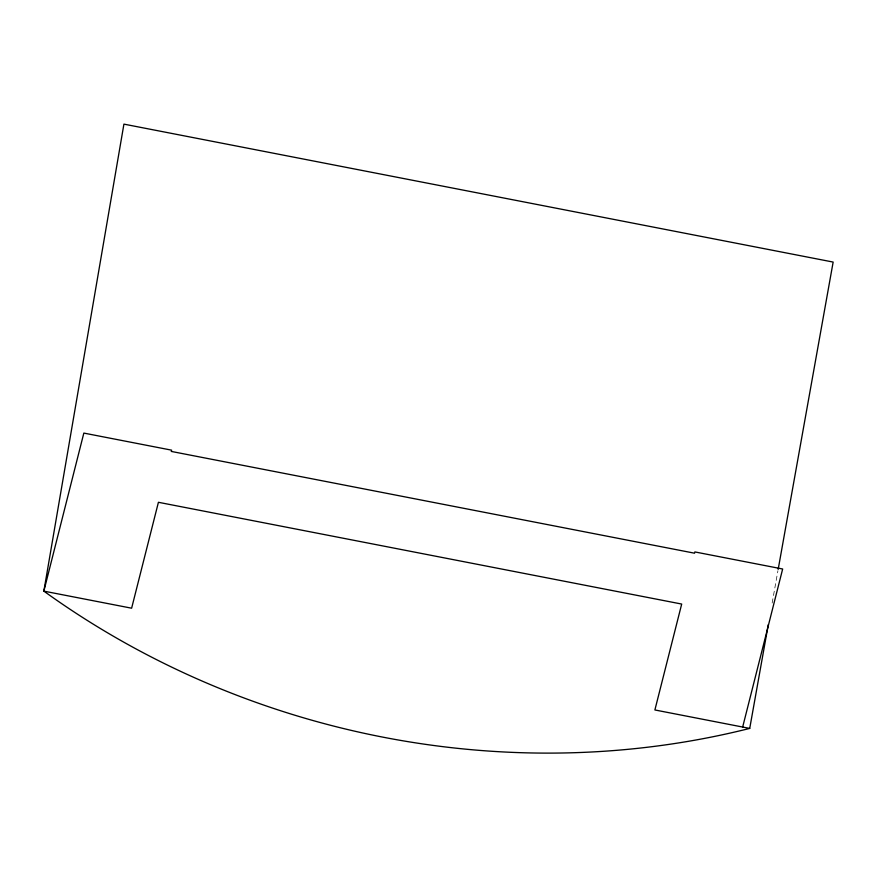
<?xml version="1.0" encoding="UTF-8"?>
<svg xmlns="http://www.w3.org/2000/svg" width="877" height="877" viewBox="0 0 877 877"><rect width="100%" height="100%" fill="white"/><g stroke="black" fill="none" stroke-linecap="round" stroke-linejoin="round"><path stroke-width="0.66" stroke-dasharray="4.38 3.29" d="M772.144 603.069L777.932 570.719"/><path stroke-width="1.32" d="M778.173 569.37L833.15 262.07L123.92 124.128L43.85 591.131L131.627 608.199L158.419 502.291L681.692 604.056L654.889 709.964L749.725 728.414L768.285 624.632M742.666 727.044L782.657 568.998L694.88 551.929L694.562 553.201L171.289 451.425L171.618 450.164L83.841 433.085L43.85 591.131A774.621 687.097 14.2 0 0 749.725 728.414"/></g></svg>
